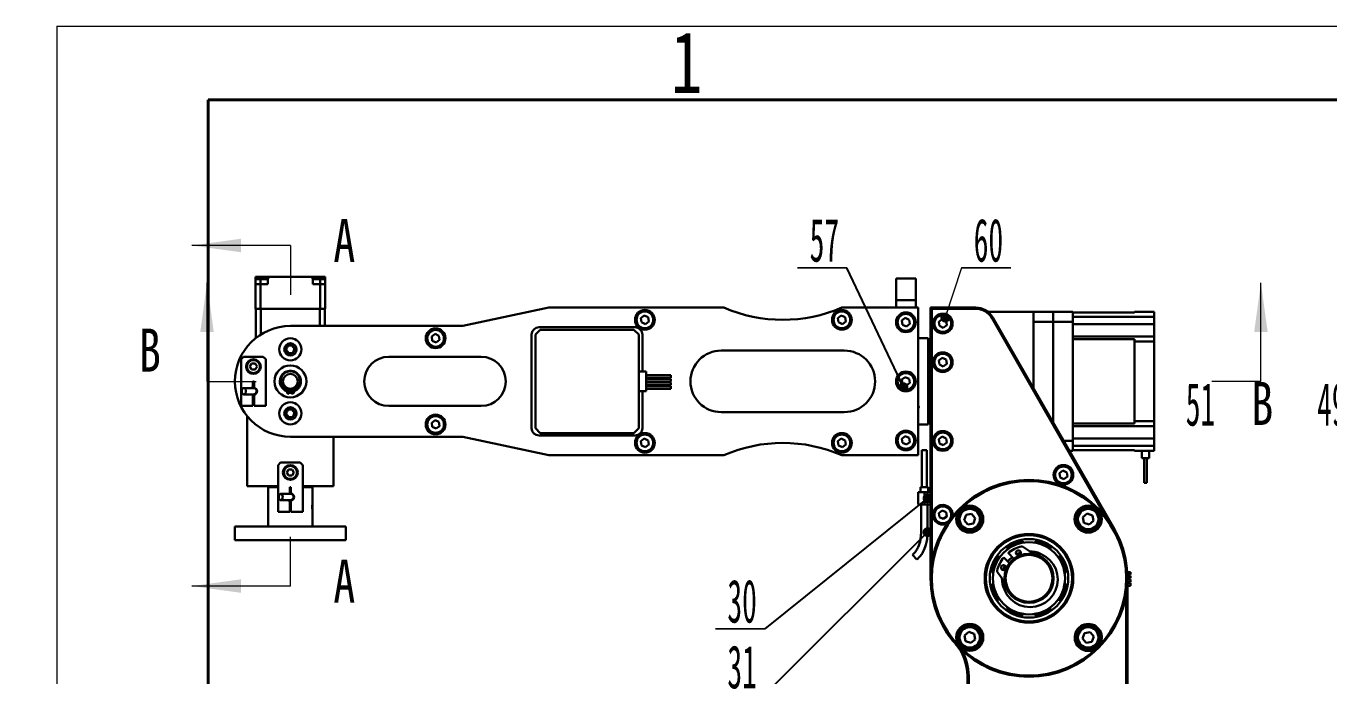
# Model space of a CAD drawing. Header units: millimetres. Extents: x 0 to 4220, y 0 to 2956.
# Drawn here: x 0 to 1058, y 2428 to 2956 of the extents above; entities that cross this region are included whole.
import ezdxf

# ---------------------------------------------------------------- set-up
doc = ezdxf.new("R2010")
doc.units = ezdxf.units.MM
doc.linetypes.add('SLD-实线', pattern=[0])
for name, color, linetype, lineweight in [('剖面线', 1, 'SLD-实线', 15), ('文字', 7, 'SLD-实线', 15), ('粗实线', 7, 'SLD-实线', 40)]:
    doc.layers.add(name, color=color, linetype=linetype, lineweight=lineweight)
doc.styles.add('SLDTEXTSTYLE0', font='HYSWLONGFANGSONG.TTF')
doc.styles.add('SLDTEXTSTYLE4', font='HYSWLONGFANGSONG.TTF', dxfattribs={"width": 0.67})
doc.styles.get("Standard").update_dxf_attribs({"font": 'HYSWLONGFANGSONG.TTF'})
doc.dimstyles.new('SLDDIMSTYLE0', dxfattribs={"dimtxt": 0, "dimasz": 8, "dimexe": 0, "dimexo": 0.0625, "dimgap": 0, "dimtad": 0, "dimtih": 1, "dimtoh": 1, "dimdec": 0, "dimrnd": 1e-09, "dimzin": 0, "dimdsep": 46, "dimtxsty": 'Standard', "dimblk1": 'DOT', "dimblk2": 'DOT', "dimsah": 1, "dimcen": 0.09, "dimadec": 0, "dimazin": 0, "dimtfac": 8, "dimtdec": 0, "dimtofl": 0, "dimtmove": 0, "dimatfit": 3, "dimldrblk": 'DOT', "dimfxl": 0, "dimfrac": 2, "dimtolj": 1, "dimtzin": 0, "dimarcsym": 0})
doc.dimstyles.new('SLDDIMSTYLE1', dxfattribs={"dimtxt": 0, "dimasz": 30, "dimexe": 0, "dimexo": 0.0625, "dimgap": 0, "dimtad": 0, "dimtih": 1, "dimtoh": 1, "dimdec": 0, "dimrnd": 1e-09, "dimzin": 0, "dimdsep": 46, "dimtxsty": 'Standard', "dimblk1": 'NONE', "dimblk2": 'NONE', "dimsah": 1, "dimcen": 0.09, "dimadec": 0, "dimazin": 0, "dimtfac": 30, "dimtdec": 0, "dimtofl": 0, "dimtmove": 0, "dimatfit": 3, "dimldrblk": 'NONE', "dimfxl": 0, "dimfrac": 2, "dimtolj": 1, "dimtzin": 0, "dimarcsym": 0})

# ---------------------------------------------------------------- blocks, each defined once
blk = doc.blocks.new('SW_NOTE_3')
at = {"layer": '文字', "color": 0}
for p, q in [((-40, 0), (0, 0)), ((0, 0), (-40, 0)), ((-40, 0), (0, 0)), ((0, 0), (-40, 0)), ((-40, 0), (0, 0)), ((0, 0), (-40, 0))]:
    blk.add_line(p, q, dxfattribs=at)
at = {"layer": '文字', "color": 0, "insert": (-30.2, 40.1), "char_height": 35, "attachment_point": 1, "style": 'SLDTEXTSTYLE4'}
blk.add_mtext('57', dxfattribs=at)
blk = doc.blocks.new('_DOT')
at = {"color": 0, "linetype": 'ByBlock', "lineweight": -2}
blk.add_line((-0.5, 0), (-1, 0), dxfattribs=at)
at = {"color": 0, "linetype": 'ByBlock', "const_width": 0.5}
blk.add_lwpolyline([(-0.25, 0, 1), (0.25, 0, 1)], format="xyb", close=True, dxfattribs=at)
blk = doc.blocks.new('SW_NOTE_4')
at = {"layer": '文字', "color": 0}
for p, q in [((-40, 0), (0, 0)), ((0, 0), (-40, 0)), ((-40, 0), (0, 0)), ((0, 0), (-40, 0)), ((-40, 0), (0, 0)), ((0, 0), (-40, 0))]:
    blk.add_line(p, q, dxfattribs=at)
at = {"layer": '文字', "color": 0, "insert": (-30.3, 40.1), "char_height": 35, "attachment_point": 1, "style": 'SLDTEXTSTYLE4'}
blk.add_mtext('30', dxfattribs=at)
blk = doc.blocks.new('SW_NOTE_5')
at = {"layer": '文字', "color": 0}
for p, q in [((0, 0), (40, 0)), ((40, 0), (0, 0)), ((0, 0), (40, 0)), ((40, 0), (0, 0)), ((0, 0), (40, 0)), ((40, 0), (0, 0))]:
    blk.add_line(p, q, dxfattribs=at)
at = {"layer": '文字', "color": 0, "insert": (9.8, 40.1), "char_height": 35, "attachment_point": 1, "style": 'SLDTEXTSTYLE4'}
blk.add_mtext('60', dxfattribs=at)
blk = doc.blocks.new('SW_NOTE_6')
at = {"layer": '文字', "color": 0}
for p, q in [((-40, 0), (0, 0)), ((0, 0), (-40, 0)), ((-40, 0), (0, 0)), ((0, 0), (-40, 0)), ((-40, 0), (0, 0)), ((0, 0), (-40, 0))]:
    blk.add_line(p, q, dxfattribs=at)
at = {"layer": '文字', "color": 0, "insert": (-30.3, 40.1), "char_height": 35, "attachment_point": 1, "style": 'SLDTEXTSTYLE4'}
blk.add_mtext('31', dxfattribs=at)
blk = doc.blocks.new('_NONE')

msp = doc.modelspace()

# ---------------------------------------------------------------- linework, layer by layer
at = {"color": 7, "linetype": 'SLD-实线', "lineweight": 0}
for q in [(4175, 2956.5), (25, 13.5)]:
    msp.add_line((25, 2956.5), q, dxfattribs=at)
at = {"color": 7, "linetype": 'SLD-实线', "lineweight": 30}
for p, q in [((186.5, 2750.8), (186.5, 2752.8)), ((186.5, 2752.8), (190.5, 2752.8)), ((190.5, 2750.8), (190.5, 2752.8)), ((190.5, 2752.8), (198.5, 2752.8)), ((198.5, 2752.8), (230.9, 2752.8)), ((230.9, 2752.8), (238.9, 2752.8)), ((238.9, 2750.8), (238.9, 2752.8)), ((238.9, 2752.8), (242.9, 2752.8)), ((242.9, 2752.8), (242.9, 2750.8)), ((190.5, 2750.8), (186.5, 2750.8)), ((186.5, 2746.8), (186.5, 2750.8)), ((186.5, 2726.8), (186.5, 2746.8)), ((190.5, 2746.8), (186.5, 2746.8)), ((196.5, 2750.8), (190.5, 2750.8)), ((190.5, 2746.8), (190.5, 2750.8)), ((190.5, 2746.8), (190.5, 2726.8)), ((190.5, 2746.8), (196.5, 2746.8)), ((196.5, 2746.8), (196.5, 2750.8)), ((232.9, 2746.8), (232.9, 2750.8)), ((238.9, 2750.8), (232.9, 2750.8)), ((232.9, 2746.8), (238.9, 2746.8)), ((238.9, 2750.8), (238.9, 2746.8)), ((242.9, 2750.8), (238.9, 2750.8)), ((238.9, 2726.8), (238.9, 2746.8)), ((242.9, 2746.8), (238.9, 2746.8)), ((242.9, 2746.8), (242.9, 2750.8)), ((242.9, 2746.8), (242.9, 2726.8)), ((722.7, 2751.3), (706.7, 2751.3)), ((706.7, 2751.3), (706.7, 2733.8)), ((722.7, 2751.3), (722.7, 2733.8)), ((722.7, 2733.8), (706.7, 2733.8)), ((706.7, 2733.8), (706.7, 2727.8)), ((722.7, 2733.8), (722.7, 2727.8)), ((190.5, 2726.8), (186.5, 2726.8)), ((186.7, 2703.1), (186.7, 2726.8)), ((190.5, 2726.8), (238.9, 2726.8)), ((242.9, 2726.8), (238.9, 2726.8)), ((242.7, 2726.8), (242.7, 2712.8)), ((424.7, 2727.8), (354.7, 2712.8)), ((566.7, 2727.8), (424.7, 2727.8)), ((502.2, 2721.3), (499.5, 2719.2)), ((505.4, 2719.9), (502.2, 2721.3)), ((662.2, 2721.3), (659.5, 2719.2)), ((665.4, 2719.9), (662.2, 2721.3)), ((724.7, 2727.8), (662.6, 2727.8)), ((724.7, 2607.8), (724.7, 2727.8)), ((735.7, 2726.8), (734.7, 2727.8)), ((734.7, 2727.8), (771.4, 2727.8)), ((734.7, 2507.8), (734.7, 2727.8)), ((735.7, 2726.8), (735.7, 2520.5)), ((771.4, 2726.8), (735.7, 2726.8)), ((771.4, 2726.8), (771.4, 2727.8)), ((818.3, 2724.2), (781.5, 2724.2)), ((818.3, 2716.2), (818.3, 2724.2)), ((818.3, 2724.2), (834.3, 2724.2)), ((834.3, 2716.2), (834.3, 2724.2)), ((834.3, 2724.2), (850.3, 2724.2)), ((850.3, 2724.2), (850.3, 2716.2)), ((850.3, 2723.8), (900.3, 2723.8)), ((916.3, 2720.2), (850.3, 2720.2)), ((900.3, 2723.8), (900.3, 2724.2)), ((900.3, 2724.2), (916.3, 2724.2)), ((916.3, 2724.2), (916.3, 2720.2)), ((916.3, 2714.2), (916.3, 2720.2)), ((354.7, 2712.8), (214.7, 2712.8)), ((417.7, 2709.8), (413.7, 2705.8)), ((494.7, 2711.8), (416.7, 2711.8)), ((493.7, 2709.8), (417.7, 2709.8)), ((497.7, 2705.8), (493.7, 2709.8)), ((499.5, 2719.2), (500, 2715.8)), ((500, 2715.8), (503.1, 2714.4)), ((503.1, 2714.4), (505.9, 2716.5)), ((505.9, 2716.5), (505.4, 2719.9)), ((659.5, 2719.2), (660, 2715.8)), ((660, 2715.8), (663.1, 2714.4)), ((663.1, 2714.4), (665.9, 2716.5)), ((665.9, 2716.5), (665.4, 2719.9)), ((714.2, 2719.3), (711.5, 2717.2)), ((711.5, 2717.2), (712, 2713.8)), ((712, 2713.8), (715.1, 2712.4)), ((717.4, 2717.9), (714.2, 2719.3)), ((715.1, 2712.4), (717.9, 2714.5)), ((717.9, 2714.5), (717.4, 2717.9)), ((744.2, 2718.3), (741.5, 2716.2)), ((741.5, 2716.2), (742, 2712.8)), ((742, 2712.8), (745.1, 2711.4)), ((747.4, 2716.9), (744.2, 2718.3)), ((745.1, 2711.4), (747.9, 2713.5)), ((747.9, 2713.5), (747.4, 2716.9)), ((784.4, 2719.3), (785.3, 2719.8)), ((876.9, 2558.1), (784.4, 2719.3)), ((785.3, 2719.8), (884.1, 2547.7)), ((818.3, 2667.8), (818.3, 2716.2)), ((818.3, 2716.2), (834.3, 2716.2)), ((834.3, 2716.2), (834.3, 2634.4)), ((850.3, 2716.2), (834.3, 2716.2)), ((850.3, 2716.2), (850.3, 2619.4)), ((850.3, 2714.2), (916.3, 2714.2)), ((916.3, 2714.2), (916.3, 2704.2)), ((332.2, 2706.3), (329.5, 2704.2)), ((329.5, 2704.2), (330, 2700.8)), ((330, 2700.8), (333.1, 2699.4)), ((335.4, 2704.9), (332.2, 2706.3)), ((333.1, 2699.4), (335.9, 2701.5)), ((335.9, 2701.5), (335.4, 2704.9)), ((410.7, 2705.8), (410.7, 2629.8)), ((413.7, 2705.8), (413.7, 2629.8)), ((497.7, 2629.8), (497.7, 2705.8)), ((500.7, 2675.8), (500.7, 2705.8)), ((732.7, 2702.8), (724.7, 2702.8)), ((732.7, 2702.8), (732.7, 2667.8)), ((850.3, 2704.2), (916.3, 2704.2)), ((900.3, 2702), (850.3, 2702)), ((900.3, 2700.2), (900.3, 2702)), ((900.3, 2700.2), (900.3, 2635.4)), ((916.3, 2700.2), (900.3, 2700.2)), ((916.3, 2704.2), (916.3, 2700.2)), ((916.3, 2700.2), (916.3, 2635.4)), ((213.4, 2690.6), (211.2, 2693.4)), ((212.6, 2696.6), (216, 2697)), ((216.8, 2691.1), (213.4, 2690.6)), ((216, 2697), (218.1, 2694.3)), ((664.7, 2692.8), (564.7, 2692.8)), ((176.7, 2687.8), (174.7, 2685.8)), ((174.7, 2685.8), (174.7, 2647.8)), ((192.7, 2687.8), (176.7, 2687.8)), ((183.2, 2682.3), (181.8, 2679.8)), ((181.8, 2679.8), (183.2, 2677.4)), ((186.1, 2682.3), (183.2, 2682.3)), ((187.6, 2679.8), (186.1, 2682.3)), ((186.1, 2677.4), (187.6, 2679.8)), ((194.7, 2685.8), (192.7, 2687.8)), ((194.7, 2647.8), (194.7, 2685.8)), ((369.7, 2687.8), (294.7, 2687.8)), ((734.7, 2684.8), (732.7, 2684.8)), ((744.2, 2686.9), (741.5, 2684.8)), ((741.5, 2684.8), (742, 2681.4)), ((742, 2681.4), (745.1, 2680)), ((747.4, 2685.5), (744.2, 2686.9)), ((745.1, 2680), (747.9, 2682.1)), ((747.9, 2682.1), (747.4, 2685.5)), ((183.2, 2677.4), (186.1, 2677.4)), ((185.2, 2667.8), (184.2, 2667.8)), ((184.2, 2667.8), (184.2, 2662.8)), ((185.2, 2662.8), (185.2, 2667.8)), ((503.7, 2675.8), (497.7, 2675.8)), ((503.7, 2675.8), (503.7, 2659.8)), ((523.7, 2672.8), (503.7, 2672.8)), ((503.7, 2670.8), (523.7, 2670.8)), ((523.7, 2669.8), (503.7, 2669.8)), ((503.7, 2667.8), (523.7, 2667.8)), ((523.7, 2672.8), (523.7, 2670.8)), ((523.7, 2669.8), (523.7, 2667.8)), ((714.2, 2671.3), (711.5, 2669.2)), ((711.5, 2669.2), (712, 2665.8)), ((717.4, 2669.9), (714.2, 2671.3)), ((717.9, 2666.5), (717.4, 2669.9)), ((732.7, 2667.8), (732.7, 2632.8)), ((818.3, 2662.3), (818.3, 2667.8)), ((184.2, 2662.8), (183.2, 2662.5)), ((183.2, 2657.2), (184.2, 2656.9)), ((184.2, 2656.9), (184.2, 2647.8)), ((185.2, 2647.8), (185.2, 2656.9)), ((213.7, 2660.6), (213.7, 2661.9)), ((213.7, 2657.6), (213.7, 2658.6)), ((215.7, 2661.9), (215.7, 2660.6)), ((215.7, 2658.6), (215.7, 2657.6)), ((503.7, 2659.8), (497.7, 2659.8)), ((500.7, 2629.8), (500.7, 2659.8)), ((523.7, 2666.8), (503.7, 2666.8)), ((503.7, 2664.8), (523.7, 2664.8)), ((523.7, 2663.8), (503.7, 2663.8)), ((503.7, 2661.8), (523.7, 2661.8)), ((523.7, 2666.8), (523.7, 2664.8)), ((523.7, 2663.8), (523.7, 2661.8)), ((712, 2665.8), (715.1, 2664.4)), ((715.1, 2664.4), (717.9, 2666.5)), ((174.7, 2647.8), (184.2, 2647.8)), ((185.2, 2656.3), (184.2, 2656.3)), ((184.2, 2651.3), (185.2, 2651.3)), ((185.2, 2647.8), (194.7, 2647.8)), ((294.7, 2647.8), (369.7, 2647.8)), ((732.7, 2650.8), (734.7, 2650.8)), ((179.7, 2582.8), (179.7, 2639.6)), ((213.4, 2638.6), (211.2, 2641.4)), ((212.6, 2644.6), (216, 2645)), ((216.8, 2639.1), (213.4, 2638.6)), ((216, 2645), (218.1, 2642.3)), ((332.2, 2636.3), (329.5, 2634.2)), ((335.4, 2634.9), (332.2, 2636.3)), ((564.7, 2642.8), (664.7, 2642.8)), ((900.3, 2635.4), (916.3, 2635.4)), ((900.3, 2633.7), (900.3, 2635.4)), ((916.3, 2635.4), (916.3, 2631.4)), ((329.5, 2634.2), (330, 2630.8)), ((330, 2630.8), (333.1, 2629.4)), ((333.1, 2629.4), (335.9, 2631.5)), ((335.9, 2631.5), (335.4, 2634.9)), ((413.7, 2629.8), (417.7, 2625.8)), ((417.7, 2625.8), (493.7, 2625.8)), ((493.7, 2625.8), (497.7, 2629.8)), ((724.7, 2632.8), (728.7, 2632.8)), ((730.7, 2632.8), (732.7, 2632.8)), ((850.3, 2633.7), (900.3, 2633.7)), ((916.3, 2631.4), (850.3, 2631.4)), ((916.3, 2631.4), (916.3, 2621.4)), ((214.7, 2622.8), (354.7, 2622.8)), ((249.7, 2622.8), (249.7, 2582.8)), ((354.7, 2622.8), (424.7, 2607.8)), ((416.7, 2623.8), (494.7, 2623.8)), ((502.2, 2621.3), (499.5, 2619.2)), ((499.5, 2619.2), (500, 2615.8)), ((500, 2615.8), (503.1, 2614.4)), ((505.4, 2619.9), (502.2, 2621.3)), ((503.1, 2614.4), (505.9, 2616.5)), ((505.9, 2616.5), (505.4, 2619.9)), ((662.2, 2621.3), (659.5, 2619.2)), ((659.5, 2619.2), (660, 2615.8)), ((660, 2615.8), (663.1, 2614.4)), ((665.4, 2619.9), (662.2, 2621.3)), ((663.1, 2614.4), (665.9, 2616.5)), ((665.9, 2616.5), (665.4, 2619.9)), ((714.2, 2623.3), (711.5, 2621.2)), ((711.5, 2621.2), (712, 2617.8)), ((712, 2617.8), (715.1, 2616.4)), ((717.4, 2621.9), (714.2, 2623.3)), ((715.1, 2616.4), (717.9, 2618.5)), ((717.9, 2618.5), (717.4, 2621.9)), ((744.2, 2622.9), (741.5, 2620.8)), ((741.5, 2620.8), (742, 2617.4)), ((742, 2617.4), (745.1, 2616)), ((747.4, 2621.5), (744.2, 2622.9)), ((745.1, 2616), (747.9, 2618.1)), ((747.9, 2618.1), (747.4, 2621.5)), ((916.3, 2621.4), (850.3, 2621.4)), ((850.3, 2619.4), (850.3, 2611.4)), ((850.3, 2615.4), (916.3, 2615.4)), ((916.3, 2615.4), (916.3, 2621.4)), ((916.3, 2615.4), (916.3, 2611.4)), ((424.7, 2607.8), (566.7, 2607.8)), ((662.6, 2607.8), (724.7, 2607.8)), ((727.7, 2611.8), (727.7, 2581.8)), ((731.7, 2611.8), (727.7, 2611.8)), ((731.7, 2581.8), (731.7, 2611.8)), ((850.3, 2611.4), (847.5, 2611.4)), ((900.3, 2611.8), (850.3, 2611.8)), ((900.3, 2611.4), (900.3, 2611.8)), ((916.3, 2611.4), (900.3, 2611.4)), ((906.3, 2605.4), (906.3, 2611.4)), ((912.3, 2605.4), (906.3, 2605.4)), ((908.3, 2605.4), (908.3, 2585.4)), ((910.3, 2585.4), (910.3, 2605.4)), ((912.3, 2605.4), (912.3, 2611.4)), ((206.7, 2601.8), (204.7, 2599.8)), ((204.7, 2599.8), (204.7, 2561.8)), ((222.7, 2601.8), (206.7, 2601.8)), ((213.2, 2596.3), (211.8, 2593.8)), ((211.8, 2593.8), (213.2, 2591.4)), ((216.1, 2596.3), (213.2, 2596.3)), ((217.6, 2593.8), (216.1, 2596.3)), ((216.1, 2591.4), (217.6, 2593.8)), ((224.7, 2599.8), (222.7, 2601.8)), ((224.7, 2561.8), (224.7, 2599.8)), ((842.2, 2595.3), (839.5, 2593.2)), ((839.5, 2593.2), (840, 2589.8)), ((845.4, 2593.9), (842.2, 2595.3)), ((845.9, 2590.5), (845.4, 2593.9)), ((204.7, 2582.8), (179.7, 2582.8)), ((213.2, 2591.4), (216.1, 2591.4)), ((249.7, 2582.8), (224.7, 2582.8)), ((840, 2589.8), (843.1, 2588.4)), ((843.1, 2588.4), (845.9, 2590.5)), ((910.3, 2585.4), (908.3, 2585.4)), ((196.7, 2581.8), (196.7, 2568.3)), ((204.7, 2581.8), (196.7, 2581.8)), ((214.2, 2576.8), (213.2, 2576.5)), ((215.2, 2581.8), (214.2, 2581.8)), ((214.2, 2581.8), (214.2, 2576.8)), ((215.2, 2576.8), (215.2, 2581.8)), ((232.7, 2581.8), (224.7, 2581.8)), ((232.7, 2568.3), (232.7, 2581.8)), ((724.7, 2577.8), (724.7, 2567.8)), ((729.7, 2577.8), (724.7, 2577.8)), ((726.7, 2581.8), (726.7, 2577.8)), ((732.7, 2581.8), (726.7, 2581.8)), ((729.7, 2577.8), (729.7, 2567.8)), ((734.7, 2577.8), (729.7, 2577.8)), ((732.7, 2577.8), (732.7, 2581.8)), ((196.7, 2563.4), (196.7, 2549.8)), ((204.7, 2561.8), (214.2, 2561.8)), ((213.2, 2571.2), (214.2, 2570.9)), ((214.2, 2570.9), (214.2, 2561.8)), ((215.2, 2570.3), (214.2, 2570.3)), ((214.2, 2565.3), (215.2, 2565.3)), ((215.2, 2561.8), (215.2, 2570.9)), ((215.2, 2561.8), (224.7, 2561.8)), ((232.7, 2549.8), (232.7, 2563.4)), ((724.7, 2567.8), (729.7, 2567.8)), ((734.7, 2567.8), (729.7, 2567.8)), ((744.2, 2562.9), (741.5, 2560.8)), ((747.4, 2561.5), (744.2, 2562.9)), ((747.9, 2558.1), (747.4, 2561.5)), ((741.5, 2560.8), (742, 2557.4)), ((742, 2557.4), (745.1, 2556)), ((745.1, 2556), (747.9, 2558.1)), ((751.1, 2556.8), (750.7, 2555.9)), ((763.6, 2559.4), (762.1, 2555.1)), ((762.1, 2555.1), (765.1, 2551.6)), ((768.1, 2560.2), (763.6, 2559.4)), ((765.1, 2551.6), (769.6, 2552.4)), ((771.1, 2556.8), (768.1, 2560.2)), ((769.6, 2552.4), (771.1, 2556.8)), ((861.9, 2560.4), (858.4, 2557.5)), ((858.4, 2557.5), (859.3, 2553)), ((859.3, 2553), (863.6, 2551.4)), ((866.2, 2558.9), (861.9, 2560.4)), ((863.6, 2551.4), (867.1, 2554.4)), ((867.1, 2554.4), (866.2, 2558.9)), ((169.7, 2549.8), (169.7, 2538.8)), ((259.7, 2549.8), (169.7, 2549.8)), ((259.7, 2538.8), (259.7, 2549.8)), ((259.7, 2538.8), (169.7, 2538.8)), ((809.5, 2533.6), (815, 2529.8)), ((720.2, 2527), (723.5, 2523)), ((794.2, 2524.8), (798.9, 2520.1)), ((802.5, 2523.7), (797.8, 2528.4)), ((792.8, 2507.7), (788.9, 2513.1)), ((897.1, 2512.8), (894.5, 2512.8)), ((894.6, 2510.8), (897.1, 2510.8)), ((897.1, 2509.8), (894.7, 2509.8)), ((897.1, 2512.8), (897.1, 2510.8)), ((897.1, 2509.8), (897.1, 2507.8)), ((894.7, 2507.8), (897.1, 2507.8)), ((894.7, 2507.8), (894.7, 2043.2)), ((897.1, 2506.8), (894.7, 2506.8)), ((894.7, 2504.8), (897.1, 2504.8)), ((897.1, 2503.8), (894.7, 2503.8)), ((894.7, 2501.8), (897.1, 2501.8)), ((897.1, 2506.8), (897.1, 2504.8)), ((897.1, 2503.8), (897.1, 2501.8)), ((765.8, 2464.3), (762.3, 2461.3)), ((762.3, 2461.3), (763.1, 2456.8)), ((763.1, 2456.8), (767.4, 2455.3)), ((770.1, 2462.7), (765.8, 2464.3)), ((767.4, 2455.3), (770.9, 2458.2)), ((770.9, 2458.2), (770.1, 2462.7)), ((859.8, 2463.2), (858.3, 2458.9)), ((858.3, 2458.9), (861.2, 2455.4)), ((864.3, 2464.1), (859.8, 2463.2)), ((861.2, 2455.4), (865.7, 2456.3)), ((867.3, 2460.6), (864.3, 2464.1)), ((865.7, 2456.3), (867.3, 2460.6)), ((764.7, 2075.2), (764.7, 2428.5)), ((764.7, 2428.5), (765.7, 2428.5)), ((765.7, 2428.5), (765.7, 2075.2))]:
    msp.add_line(p, q, dxfattribs=at)
at = {"color": 8, "linetype": 'SLD-实线', "lineweight": 30}
for p, q in [((190.7, 2726.8), (190.7, 2705.9)), ((238.7, 2712.8), (238.7, 2726.8)), ((842.9, 2619.4), (850.3, 2619.4)), ((893.7, 2043.8), (893.7, 2495.2))]:
    msp.add_line(p, q, dxfattribs=at)
at = {"color": 7, "linetype": 'SLD-实线', "lineweight": 30, "flags": 128}
for points in [[(178.5, 2659.8), (178.4, 2658.9), (178.1, 2658), (177.5, 2657.4), (176.9, 2657.2), (176.3, 2657.4), (175.7, 2658), (175.4, 2658.9), (175.2, 2659.8), (175.4, 2660.8), (175.7, 2661.7), (176.3, 2662.3), (176.9, 2662.4), (177.5, 2662.3), (178.1, 2661.7), (178.4, 2660.8), (178.5, 2659.8)], [(208.5, 2573.8), (208.4, 2572.9), (208.1, 2572), (207.5, 2571.4), (206.9, 2571.2), (206.3, 2571.4), (205.7, 2572), (205.4, 2572.9), (205.2, 2573.8), (205.4, 2574.8), (205.7, 2575.7), (206.3, 2576.3), (206.9, 2576.4), (207.5, 2576.3), (208.1, 2575.7), (208.4, 2574.8), (208.5, 2573.8)]]:
    msp.add_lwpolyline(points, dxfattribs=at)
at = {"color": 8, "linetype": 'SLD-实线', "lineweight": 30, "flags": 128}
for points in [[(213.7, 2661.3), (214.1, 2661.3), (215.7, 2661.3)], [(797.5, 2521.6), (798.5, 2522.7), (801, 2525.1)], [(804.5, 2527.3), (804.7, 2527.5), (808.1, 2528.8)], [(793.7, 2514.6), (794.3, 2516.1), (795.2, 2518.1)]]:
    msp.add_lwpolyline(points, dxfattribs=at)
at = {"color": 7, "linetype": 'SLD-实线', "lineweight": 30}
for centre, radius in [((502.7, 2717.8), 8), ((502.7, 2717.8), 7), ((502.7, 2717.8), 6.8), ((662.7, 2717.8), 8), ((662.7, 2717.8), 7), ((662.7, 2717.8), 6.8), ((714.7, 2715.8), 8), ((714.7, 2715.8), 7), ((714.7, 2715.8), 6.8), ((744.7, 2714.8), 8), ((744.7, 2714.8), 7), ((744.7, 2714.8), 6.8), ((332.7, 2702.8), 8), ((332.7, 2702.8), 7), ((332.7, 2702.8), 6.8), ((214.7, 2693.8), 9), ((214.7, 2693.8), 5), ((744.7, 2683.4), 8), ((744.7, 2683.4), 7), ((744.7, 2683.4), 6.8), ((184.7, 2679.8), 6), ((184.7, 2679.8), 5.5), ((184.7, 2679.8), 5.3), ((214.7, 2667.8), 13), ((214.7, 2667.8), 6), ((714.7, 2667.8), 8), ((714.7, 2667.8), 7), ((714.7, 2667.8), 6.8), ((214.7, 2641.8), 9), ((214.7, 2641.8), 5), ((332.7, 2632.8), 8), ((332.7, 2632.8), 7), ((332.7, 2632.8), 6.8), ((502.7, 2617.8), 8), ((502.7, 2617.8), 7), ((662.7, 2617.8), 8), ((662.7, 2617.8), 7), ((714.7, 2619.8), 8), ((714.7, 2619.8), 7), ((714.7, 2619.8), 6.8), ((744.7, 2619.4), 8), ((744.7, 2619.4), 7), ((744.7, 2619.4), 6.8), ((502.7, 2617.8), 6.8), ((662.7, 2617.8), 6.8), ((214.7, 2593.8), 6), ((214.7, 2593.8), 5.5), ((214.7, 2593.8), 5.3), ((842.7, 2591.8), 8), ((842.7, 2591.8), 7), ((842.7, 2591.8), 6.8), ((814.7, 2507.8), 80), ((744.7, 2559.4), 6.8), ((766.6, 2555.9), 10), ((766.6, 2555.9), 8.5), ((766.6, 2555.9), 8.3), ((862.8, 2555.9), 10), ((862.8, 2555.9), 8.5), ((862.8, 2555.9), 8.3), ((814.7, 2507.8), 36), ((814.7, 2507.8), 35), ((814.7, 2507.8), 31.9), ((814.7, 2507.8), 29.3), ((806.1, 2528.5), 2), ((814.7, 2507.8), 20), ((814.7, 2507.8), 19), ((794, 2516.5), 2), ((766.6, 2459.8), 11), ((766.6, 2459.8), 10), ((766.6, 2459.8), 8.5), ((766.6, 2459.8), 8.3), ((862.8, 2459.8), 10), ((862.8, 2459.8), 8.5), ((862.8, 2459.8), 8.3)]:
    msp.add_circle(centre, radius, dxfattribs=at)
for centre, radius, start, end in [((198.5, 2750.8), 2, 90, 180), ((230.9, 2750.8), 2, 0, 90), ((614.7, 2837.8), 120, 246.4435, 293.5565), ((771.4, 2711.8), 16, 29.8468, 90), ((771.4, 2711.8), 15, 29.8468, 90), ((214.7, 2667.8), 45, 90, 270), ((416.7, 2705.8), 6, 90, 180), ((494.7, 2705.8), 6, 0, 90), ((214.7, 2693.8), 3.46, 127.4773, 187.4773), ((214.7, 2693.8), 3.46, 187.4773, 247.4773), ((214.7, 2693.8), 3.46, 67.4773, 127.4773), ((214.7, 2693.8), 3.46, 247.4773, 307.4773), ((214.7, 2693.8), 3.46, 7.4773, 67.4773), ((214.7, 2693.8), 3.46, 307.4773, 7.4773), ((564.7, 2667.8), 25, 90, 270), ((664.7, 2667.8), 25, 270, 90), ((294.7, 2667.8), 20, 90, 270), ((369.7, 2667.8), 20, 270, 90), ((214.7, 2667.8), 8.6, 0, 249.6229), ((214.7, 2668.3), 7.74, 292.3111, 247.6889), ((214.7, 2667.8), 8.6, 290.3771, 0), ((184.7, 2659.8), 3, 241.7951, 119.5763), ((184.7, 2659.8), 3, 279.5941, 80.4059), ((211.6, 2660.8), 0.4, 330.5668, 67.6889), ((213.7, 2659.6), 2, 150.5668, 270), ((213.7, 2659.6), 1, 90, 270), ((214.7, 2667.8), 8.6, 256.6374, 283.3626), ((215.7, 2659.6), 2, 270, 29.4332), ((215.7, 2659.6), 1, 270, 90), ((217.8, 2660.8), 0.4, 112.3111, 209.4332), ((214.7, 2641.8), 3.46, 127.4773, 187.4773), ((214.7, 2641.8), 3.46, 187.4773, 247.4773), ((214.7, 2641.8), 3.46, 67.4773, 127.4773), ((214.7, 2641.8), 3.46, 247.4773, 307.4773), ((214.7, 2641.8), 3.46, 7.4773, 67.4773), ((214.7, 2641.8), 3.46, 307.4773, 7.4773), ((416.7, 2629.8), 6, 180, 270), ((494.7, 2629.8), 6, 270, 0), ((614.7, 2497.8), 120, 66.4435, 113.5565), ((814.7, 2507.8), 79, 45, 135), ((214.7, 2573.8), 3, 241.7951, 119.5763), ((214.7, 2573.8), 3, 279.5941, 80.4059), ((814.7, 2507.8), 79, 135, 225), ((744.7, 2559.4), 8, 351.7777, 295.4313), ((744.7, 2559.4), 7, 337.4773, 317.9511), ((766.6, 2555.9), 11, 135, 225), ((766.6, 2555.9), 11, 225, 135), ((862.8, 2555.9), 11, 45, 225), ((862.8, 2555.9), 11, 225, 45), ((814.7, 2507.8), 79, 315, 45), ((789.4, 2533.2), 7.94, 346.0826, 9.9089), ((814.7, 2507.8), 31, 100.7739, 123.9937), ((814.7, 2507.8), 30, 99.3698, 125.3979), ((814.7, 2507.8), 26.6, 103.0176, 129.4909), ((814.8, 2543.6), 7.94, 214.8588, 224.8838), ((808.9, 2532.8), 1, 54.8838, 103.0176), ((814.8, 2543.6), 7.94, 224.8838, 238.6851), ((816.1, 2531.4), 2, 234.8838, 268.8565), ((814.8, 2543.6), 7.94, 301.0826, 324.9089), ((814.7, 2507.8), 30, 54.3698, 80.3979), ((814.7, 2507.8), 31, 55.7739, 78.9937), ((840, 2533.1), 7.94, 169.8588, 193.6851), ((814.7, 2507.8), 31, 145.7739, 168.9937), ((814.7, 2507.8), 30, 144.3698, 170.3979), ((789.4, 2533.2), 7.94, 259.8588, 283.6851), ((814.7, 2507.8), 26.6, 140.2767, 166.75), ((815.6, 2506.9), 22.5, 180.9112, 88.8565), ((840, 2533.1), 7.94, 256.0826, 279.9089), ((814.7, 2507.8), 30, 9.3698, 35.3979), ((814.7, 2507.8), 31, 10.7739, 33.9937), ((778.9, 2507.9), 7.94, 31.0826, 54.9089), ((789.8, 2513.7), 1, 166.75, 214.8838), ((850.5, 2507.8), 7.94, 124.8588, 148.6851), ((778.9, 2507.9), 7.94, 304.8588, 328.6851), ((814.7, 2507.8), 31, 190.7739, 213.9937), ((814.7, 2507.8), 30, 189.3698, 215.3979), ((791.1, 2506.5), 2, 0.9112, 34.8838), ((814.7, 2507.8), 30, 324.3698, 350.3979), ((814.7, 2507.8), 31, 325.7739, 348.9937), ((850.5, 2507.8), 7.94, 211.0826, 224.8838), ((850.5, 2507.8), 7.94, 224.8838, 234.9089), ((789.3, 2482.6), 7.94, 76.0826, 99.9089), ((839.9, 2482.5), 7.94, 79.8588, 103.6851), ((789.3, 2482.6), 7.94, 349.8588, 13.6851), ((814.7, 2507.8), 30, 234.3698, 260.3979), ((814.7, 2507.8), 31, 235.7739, 258.9937), ((814.6, 2472), 7.94, 121.0826, 144.9089), ((814.6, 2472), 7.94, 34.8588, 58.6851), ((814.7, 2507.8), 30, 279.3698, 305.3979), ((814.7, 2507.8), 31, 280.7739, 303.9937), ((839.9, 2482.5), 7.94, 166.0826, 189.9089), ((862.8, 2459.8), 11, 315, 225), ((724.7, 2428.5), 40, 0, 41.4096), ((814.7, 2507.8), 79, 225, 315), ((862.8, 2459.8), 11, 225, 315)]:
    msp.add_arc(centre, radius, start, end, dxfattribs=at)
at = {"color": 8, "linetype": 'SLD-实线', "lineweight": 30}
for centre, radius, start, end in [((814.7, 2507.8), 22, 65.1829, 89.5925), ((814.7, 2507.8), 22, 180.1751, 204.5848), ((724.7, 2428.5), 41, 0, 31.0957)]:
    msp.add_arc(centre, radius, start, end, dxfattribs=at)
at = {"color": 7, "linetype": 'SLD-实线', "lineweight": 30}
for points, knots in [([(211.2, 2693.4), (211.3, 2693.5), (211.7, 2694.6), (212.2, 2695.7), (212.6, 2696.6)], [0, 0, 0, 0, 0.136997, 1, 1, 1, 1]), ([(218.1, 2694.3), (217.7, 2693.4), (217.3, 2692.3), (216.8, 2691.2), (216.8, 2691.1)], [0, 0, 0, 0, 0.863003, 1, 1, 1, 1]), ([(184.7, 2662.4), (184.7, 2662.4), (184.8, 2662.4), (184.7, 2662.4), (183.5, 2662.4), (182.1, 2662.4), (180, 2662.4), (177.9, 2662.4), (176.9, 2662.4)], [0, 0, 0, 0, 0.248945, 0.49899, 0.624079, 0.748066, 0.872172, 1, 1, 1, 1]), ([(176.9, 2657.2), (177.9, 2657.2), (180, 2657.2), (182.1, 2657.2), (183.5, 2657.2), (184.7, 2657.2), (184.8, 2657.2), (184.7, 2657.2), (184.7, 2657.2)], [0, 0, 0, 0, 0.127828, 0.251934, 0.375921, 0.50101, 0.751055, 1, 1, 1, 1]), ([(184.7, 2657.2), (185, 2657.3), (185.7, 2657.4), (186.5, 2657.9), (187, 2658.7), (187.3, 2659.5), (187.3, 2660.3), (187, 2661), (186.6, 2661.6), (186.1, 2662), (185.4, 2662.4), (184.9, 2662.4), (184.7, 2662.4)], [0, 0, 0, 0, 0.127448, 0.251154, 0.363459, 0.459853, 0.545756, 0.658282, 0.729454, 0.811001, 0.902009, 1, 1, 1, 1]), ([(724.7, 2648.2), (724.8, 2648), (725.1, 2647.6), (725.2, 2647), (725.1, 2646.3), (724.8, 2646), (724.7, 2645.8)], [0, 0, 0, 0, 0.240814, 0.50632, 0.771238, 1, 1, 1, 1]), ([(211.2, 2641.4), (211.3, 2641.5), (211.7, 2642.6), (212.2, 2643.7), (212.6, 2644.6)], [0, 0, 0, 0, 0.136997, 1, 1, 1, 1]), ([(218.1, 2642.3), (217.7, 2641.4), (217.3, 2640.3), (216.8, 2639.2), (216.8, 2639.1)], [0, 0, 0, 0, 0.863003, 1, 1, 1, 1]), ([(728.7, 2632.8), (728.7, 2632.8), (728.7, 2632.8), (728.8, 2632.9), (729, 2632.9), (729.2, 2632.9), (729.6, 2632.9), (729.9, 2632.9), (730.2, 2632.9), (730.5, 2632.9), (730.7, 2632.8), (730.7, 2632.8), (730.7, 2632.8)], [0, 0, 0, 0, 0.037016, 0.144348, 0.251696, 0.359082, 0.466469, 0.573818, 0.68115, 0.788513, 0.895905, 1, 1, 1, 1]), ([(729.9, 2632.9), (729.9, 2632.9), (729.8, 2632.9), (729.8, 2632.9), (729.7, 2632.9)], [0, 0, 0, 0, 0.0496335, 1, 1, 1, 1]), ([(214.7, 2576.4), (214.7, 2576.4), (214.8, 2576.4), (214.7, 2576.4), (213.5, 2576.4), (212.1, 2576.4), (210, 2576.4), (207.9, 2576.4), (206.9, 2576.4)], [0, 0, 0, 0, 0.2489455, 0.4989902, 0.6240793, 0.7480661, 0.8721715, 1, 1, 1, 1]), ([(214.7, 2571.2), (215, 2571.3), (215.7, 2571.4), (216.5, 2571.9), (217, 2572.7), (217.3, 2573.5), (217.3, 2574.3), (217, 2575), (216.6, 2575.6), (216.1, 2576), (215.4, 2576.4), (214.9, 2576.4), (214.7, 2576.4)], [0, 0, 0, 0, 0.127448, 0.251154, 0.363459, 0.459853, 0.545756, 0.658282, 0.729454, 0.811001, 0.902009, 1, 1, 1, 1]), ([(196.7, 2563.4), (196.7, 2563.4), (196.7, 2563.5), (196.7, 2564), (196.8, 2564.7), (196.8, 2565.6), (196.8, 2566.4), (196.8, 2567.2), (196.7, 2567.8), (196.7, 2568.2), (196.7, 2568.3), (196.7, 2568.3)], [0, 0, 0, 0, 0.10807, 0.22482, 0.342552, 0.460342, 0.577152, 0.693478, 0.810564, 0.928473, 1, 1, 1, 1]), ([(206.9, 2571.2), (207.9, 2571.2), (210, 2571.2), (212.1, 2571.2), (213.5, 2571.2), (214.7, 2571.2), (214.8, 2571.2), (214.7, 2571.2), (214.7, 2571.2)], [0, 0, 0, 0, 0.127828, 0.251934, 0.375921, 0.50101, 0.751055, 1, 1, 1, 1]), ([(214.2, 2563.4), (214.3, 2563.4), (214.7, 2563.3), (215, 2563.5), (215.2, 2563.5)], [0, 0, 0, 0, 0.433783, 1, 1, 1, 1]), ([(232.5, 2565.8), (232.5, 2565.6), (232.5, 2565), (232.5, 2564.3), (232.6, 2563.7), (232.7, 2563.4), (232.7, 2563.3), (232.7, 2563.6), (232.6, 2564), (232.6, 2564.7), (232.5, 2565.6), (232.6, 2566.4), (232.6, 2567.2), (232.6, 2567.8), (232.7, 2568.2), (232.7, 2568.4), (232.7, 2568.3), (232.6, 2567.9), (232.5, 2567.2), (232.5, 2566.5), (232.5, 2566), (232.5, 2565.8)], [0, 0, 0, 0, 0.053335, 0.106658, 0.160305, 0.214168, 0.267681, 0.320829, 0.374155, 0.42793, 0.481732, 0.535086, 0.588218, 0.641698, 0.695554, 0.749231, 0.802457, 0.85566, 0.909296, 0.963161, 1, 1, 1, 1]), ([(727.1, 2567.8), (727.1, 2565.6), (727.1, 2561.5), (727.1, 2555.9), (727.1, 2551.5), (727.1, 2547.7), (727.1, 2543.7), (726.6, 2538.6), (725.2, 2533.8), (722.9, 2529.7), (721.2, 2528), (720.2, 2527)], [0, 0, 0, 0, 0.15883, 0.290969, 0.39364, 0.467701, 0.556946, 0.677553, 0.824919, 0.907882, 1, 1, 1, 1]), ([(723.5, 2523), (724.6, 2524), (726.5, 2525.8), (729.1, 2529.8), (730.9, 2534.4), (731.9, 2539.1), (732.3, 2543.1), (732.4, 2547.5), (732.2, 2553), (732.3, 2559.9), (732.3, 2565), (732.3, 2567.8)], [0, 0, 0, 0, 0.089461, 0.168147, 0.299233, 0.3992, 0.471409, 0.558865, 0.675231, 0.820746, 1, 1, 1, 1])]:
    msp.add_open_spline(points, degree=3, knots=knots, dxfattribs=at)
at = {"layer": '剖面线'}
for p, q in [((214.7, 2778.2), (134.7, 2778.2)), ((214.7, 2778.2), (214.7, 2738.2)), ((147, 2667.8), (147, 2747.8)), ((1003.1, 2667.8), (1003.1, 2747.8)), ((147, 2667.8), (187, 2667.8)), ((1003.1, 2667.8), (963.1, 2667.8)), ((214.7, 2501.5), (214.7, 2541.5)), ((214.7, 2501.5), (134.7, 2501.5))]:
    msp.add_line(p, q, dxfattribs=at)
for points in [[(134.7, 2778.2), (174.7, 2772.7), (174.7, 2783.7)], [(147, 2747.8), (141.5, 2707.8), (152.5, 2707.8)], [(1003.1, 2747.8), (997.6, 2707.8), (1008.6, 2707.8)], [(134.7, 2501.5), (174.7, 2496), (174.7, 2507)]]:
    msp.add_solid(points, dxfattribs=at)
at = {"layer": '文字'}
msp.add_line((760, 2760), (746.7, 2719.6), dxfattribs=at)
at = {"layer": '粗实线'}
for q in [(4115, 2896.5), (148, 76.5)]:
    msp.add_line((148, 2896.5), q, dxfattribs=at)

# ---------------------------------------------------------------- block references
at = {"layer": '文字'}
for name, p in [('SW_NOTE_3', (666.7, 2760)), ('SW_NOTE_5', (760, 2760)), ('SW_NOTE_4', (600, 2466.7)), ('SW_NOTE_6', (600, 2413.3))]:
    msp.add_blockref(name, p, dxfattribs=at)
at = {"layer": '文字', "xscale": 8, "yscale": 8, "rotation": 251.7179525210292}
msp.add_blockref('_DOT', (746.7, 2719.6, 106), dxfattribs=at)

# ---------------------------------------------------------------- texts
at = {"color": 7, "linetype": 'Continuous', "lineweight": 0, "insert": (523.8, 2952), "char_height": 50, "attachment_point": 1, "style": 'SLDTEXTSTYLE0'}
msp.add_mtext('1', dxfattribs=at)
at = {"layer": '剖面线', "char_height": 35, "attachment_point": 1, "style": 'SLDTEXTSTYLE0'}
for s, insert in [('A', (249.6, 2799.7)), ('B', (91.7, 2710.7)), ('B', (995.3, 2667.4)), ('A', (249.6, 2522.9))]:
    msp.add_mtext(s, dxfattribs=dict(at, insert=insert))
at = {"layer": '文字', "char_height": 35, "attachment_point": 2, "style": 'SLDTEXTSTYLE4'}
for s, insert in [('51', (954, 2666.8)), ('49', (1060.7, 2666.8))]:
    msp.add_mtext(s, dxfattribs=dict(at, insert=insert))

# ---------------------------------------------------------------- leaders
at = {"layer": '文字'}
for points in [[(712.7, 2663.1), (666.7, 2760)], [(732.2, 2572.8), (600, 2466.7)], [(732.3, 2545.3), (600, 2413.3)]]:
    msp.add_leader(points, dimstyle='SLDDIMSTYLE0', dxfattribs=at)
at = {"layer": '文字', "has_arrowhead": 0}
for points in [[(2065, 2617.5), (0, 0)], [(1873.3, 2614), (0, 0)], [(2105.6, 2507.6), (0, 0)], [(1913.2, 2506.4), (0, 0)]]:
    msp.add_leader(points, dimstyle='SLDDIMSTYLE1', dxfattribs=at)

doc.saveas('drawing.dxf')
